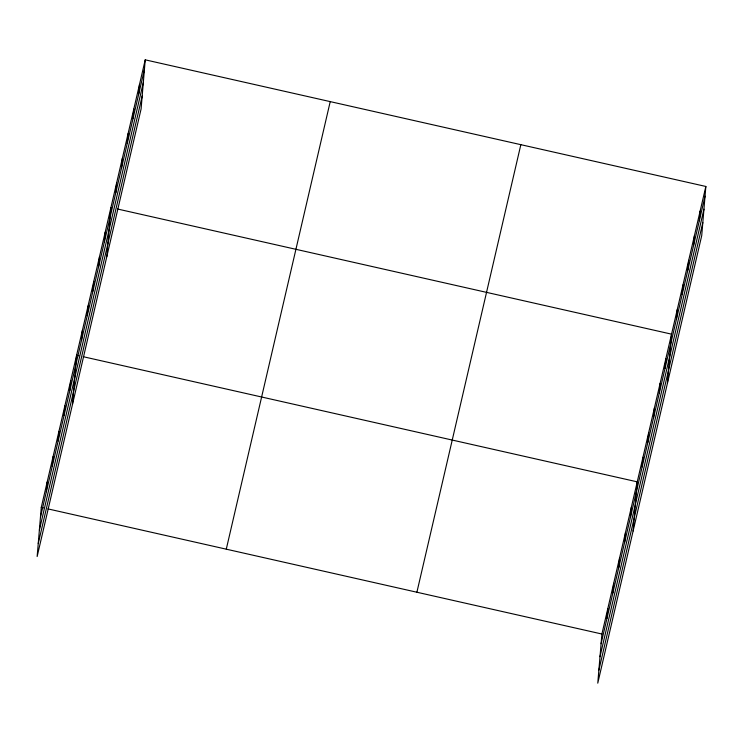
<?xml version="1.0" encoding="UTF-8"?>
<svg xmlns="http://www.w3.org/2000/svg" width="743" height="743" viewBox="0 0 743 743"><rect width="100%" height="100%" fill="white"/><g stroke="black" fill="none" stroke-linecap="round" stroke-linejoin="round"><path stroke-width="1.11" d="M145.229 59.83L41.274 507.385L37.15 556.535L141.096 108.98L145.229 59.83L705.85 186.465L701.726 235.615L597.771 683.17L601.904 634.02L705.85 186.465M46.354 491.717L47.171 482.021M52.242 466.353L53.059 456.657M58.13 440.989L58.948 431.302M64.028 415.634L64.836 405.938M69.916 390.27L70.734 380.574M72.489 404.368L76.622 355.219L78.823 355.711M81.526 340.294L82.334 330.598M87.237 315.682L88.055 305.986M92.959 291.061L93.767 281.374M98.67 266.449L99.488 256.753M104.392 241.828L105.209 232.141M106.797 256.679L110.921 207.52M115.824 192.604L116.642 182.908M121.546 167.983L122.354 158.296M127.257 143.371L128.075 133.675M132.978 118.75L133.786 109.063M138.69 94.138L139.508 84.442M606.975 618.352L607.793 608.656M612.873 592.988L613.681 583.292M618.761 567.624L619.578 557.928M624.649 542.26L625.467 532.573M630.538 516.905L631.355 507.209M633.12 531.004L637.243 481.845L83.225 356.705M642.147 466.929L642.964 457.233M647.868 442.308L648.676 432.621M653.58 417.696L654.397 408M659.301 393.075L660.109 383.388M665.013 368.463L665.83 358.767M667.418 383.304L671.551 334.155L117.533 209.015M676.455 319.23L677.263 309.543M682.167 294.618L682.984 284.922M687.888 270.006L688.696 260.31M693.6 245.385L694.417 235.689M699.321 220.773L700.129 211.077M40.466 517.082L144.411 69.526M39.37 530.103L143.315 82.547M38.246 543.514L142.192 95.958M226.281 549.17L330.226 101.615M416.897 592.227L520.843 144.671M601.087 643.707L705.033 196.152M599.991 656.728L703.946 209.173M598.867 670.149L702.813 222.594M41.274 507.385L43.484 507.878M47.886 508.881L601.904 634.02"/></g></svg>
